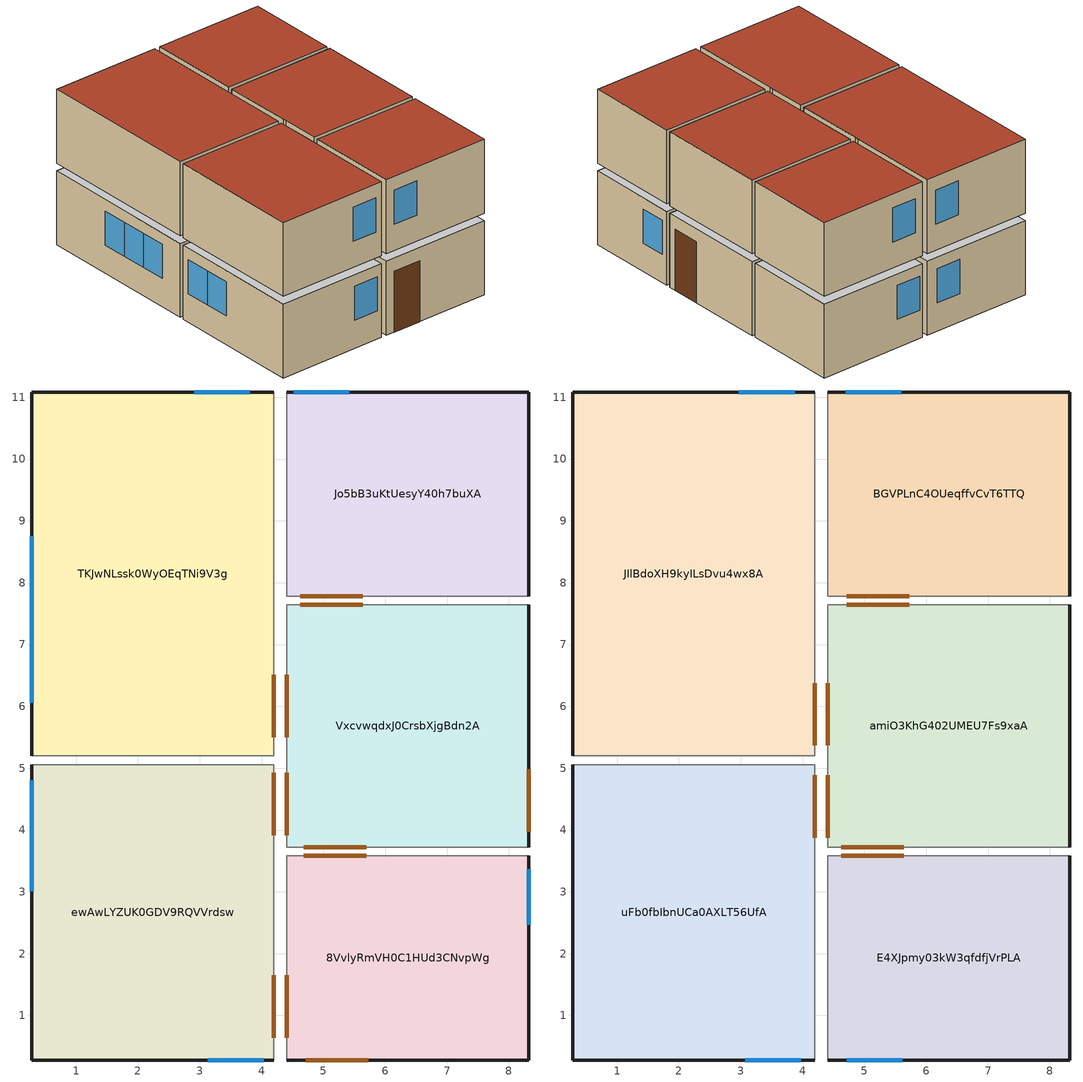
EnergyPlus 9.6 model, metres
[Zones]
8VvlyRmVH0C1HUd3CNvpWg
 floor ground (BPS-GroundFloor_5_0.03_0.005_0.04_0.02_0.16): 8.32,3.58 8.32,0.28 4.41,0.28 4.41,3.58 z0
 wall outside (BPS-OuterWall_1_0.4): 4.41,0.28 8.32,0.28 8.32,3.58 z0:2.6
 wall to VxcvwqdxJ0CrsbXjgBdn2A (BPS-InnerWall_3_0.01_0.1_0.01): 8.32,3.58 4.41,3.58 z0:2.6
 wall to ewAwLYZUK0GDV9RQVVrdsw (BPS-InnerWall_3_0.01_0.1_0.01): 4.41,3.58 4.41,0.28 z0:2.6
 window (Window_WM_glas_generic_0.14222857142857143): 8.32,2.47 8.32,3.37 z1:2.2
 door inside (BPS-InnerDoor_1_0.049): 5.69,3.58 4.68,3.58 / 4.41,1.65 4.41,0.64 z0:2.15
 door (BPS-OuterDoor_1_0.049): 4.72,0.28 5.73,0.28 z0:2.15
Jo5bB3uKtUesyY40h7buXA
 floor ground (BPS-GroundFloor_5_0.03_0.005_0.04_0.02_0.16): 8.32,11.09 8.32,7.79 4.41,7.79 4.41,11.09 z0
 wall outside (BPS-OuterWall_1_0.4): 8.32,7.79 8.32,11.09 4.41,11.09 z0:2.6
 wall to VxcvwqdxJ0CrsbXjgBdn2A (BPS-InnerWall_3_0.01_0.1_0.01): 4.41,7.79 8.32,7.79 z0:2.6
 wall to TKJwNLssk0WyOEqTNi9V3g (BPS-InnerWall_3_0.01_0.1_0.01): 4.41,11.09 4.41,7.79 z0:2.6
 window (Window_WM_glas_generic_0.14222857142857143): 5.42,11.09 4.52,11.09 z1:2.2
 door inside (BPS-InnerDoor_1_0.049): 4.62,7.79 5.63,7.79 z0:2.15
TKJwNLssk0WyOEqTNi9V3g
 floor ground (BPS-GroundFloor_5_0.03_0.005_0.04_0.02_0.16): 4.2,11.09 4.2,5.2 0.28,5.2 0.28,11.09 z0
 wall outside (BPS-OuterWall_1_0.4): 4.2,11.09 0.28,11.09 0.28,5.2 z0:2.6
 wall to VxcvwqdxJ0CrsbXjgBdn2A (BPS-InnerWall_3_0.01_0.1_0.01): 4.2,5.2 4.2,7.64 z0:2.6
 wall to ewAwLYZUK0GDV9RQVVrdsw (BPS-InnerWall_3_0.01_0.1_0.01): 0.28,5.2 4.2,5.2 z0:2.6
 wall adiabatic (BPS-InnerWall_3_0.01_0.1_0.01): 4.2,7.64 4.2,7.79 z0:2.6
 window (Window_WM_glas_generic_0.14222857142857143): 0.28,8.76 0.28,7.86 / 0.28,7.86 0.28,6.96 / 0.28,6.96 0.28,6.05 / 3.81,11.09 2.91,11.09 z1:2.2
 door inside (BPS-InnerDoor_1_0.049): 4.2,5.5 4.2,6.51 z0:2.15
VxcvwqdxJ0CrsbXjgBdn2A
 floor ground (BPS-GroundFloor_5_0.03_0.005_0.04_0.02_0.16): 8.32,7.64 8.32,3.73 4.41,3.73 4.41,7.64 z0
 wall outside (BPS-OuterWall_1_0.4): 8.32,3.73 8.32,7.64 z0:2.6
 wall to ewAwLYZUK0GDV9RQVVrdsw (BPS-InnerWall_3_0.01_0.1_0.01): 4.41,5.05 4.41,3.73 z0:2.6
 wall adiabatic (BPS-InnerWall_3_0.01_0.1_0.01): 4.41,5.2 4.41,5.05 z0:2.6
 door inside (BPS-InnerDoor_1_0.049): 5.63,7.64 4.62,7.64 / 4.41,4.92 4.41,3.91 / 4.41,6.51 4.41,5.5 / 4.68,3.73 5.69,3.73 z0:2.15
 door (BPS-InnerDoor_1_0.049): 8.32,3.97 8.32,4.98 z0:2.15
ewAwLYZUK0GDV9RQVVrdsw
 floor ground (BPS-GroundFloor_5_0.03_0.005_0.04_0.02_0.16): 4.2,5.05 4.2,0.28 0.28,0.28 0.28,5.05 z0
 wall outside (BPS-OuterWall_1_0.4): 0.28,5.05 0.28,0.28 4.2,0.28 z0:2.6
 wall adiabatic (BPS-InnerWall_3_0.01_0.1_0.01): 4.2,3.58 4.2,3.73 z0:2.6
 window (Window_WM_glas_generic_0.14222857142857143): 0.28,4.81 0.28,3.91 / 0.28,3.91 0.28,3.01 / 3.13,0.28 4.03,0.28 z1:2.2
 door inside (BPS-InnerDoor_1_0.049): 4.2,0.64 4.2,1.65 / 4.2,3.91 4.2,4.92 z0:2.15
BGVPLnC4OUeqffvCvT6TTQ
 floor to Jo5bB3uKtUesyY40h7buXA (BPS-InnerFloor_2_0.3_0.05): 8.32,11.09 8.32,7.79 4.41,7.79 4.41,11.09 z2.88
 wall outside (BPS-OuterWall_1_0.4): 8.32,7.79 8.32,11.09 4.41,11.09 z2.88:5.47
 wall to amiO3KhG402UMEU7Fs9xaA (BPS-InnerWall_3_0.01_0.1_0.01): 4.41,7.79 8.32,7.79 z2.88:5.47
 wall to JIlBdoXH9kyILsDvu4wx8A (BPS-InnerWall_3_0.01_0.1_0.01): 4.41,11.09 4.41,7.79 z2.88:5.47
 window (Window_WM_glas_generic_0.14222857142857143): 5.6,11.09 4.7,11.09 z3.79:5
 door inside (BPS-InnerDoor_1_0.049): 4.71,7.79 5.72,7.79 z2.88:5.02
 roof outside (BPS-Roof_3_0.26_0.06_0.01): 8.32,7.79 8.32,11.09 4.41,11.09 4.41,7.79 z5.47
E4XJpmy03kW3qfdfjVrPLA
 floor to 8VvlyRmVH0C1HUd3CNvpWg (BPS-InnerFloor_2_0.3_0.05): 8.32,3.58 8.32,0.28 4.41,0.28 4.41,3.58 z2.88
 wall outside (BPS-OuterWall_1_0.4): 4.41,0.28 8.32,0.28 8.32,3.58 z2.88:5.47
 wall to uFb0fbIbnUCa0AXLT56UfA (BPS-InnerWall_3_0.01_0.1_0.01): 4.41,3.58 4.41,0.28 z2.88:5.47
 wall to amiO3KhG402UMEU7Fs9xaA (BPS-InnerWall_3_0.01_0.1_0.01): 8.32,3.58 4.41,3.58 z2.88:5.47
 window (Window_WM_glas_generic_0.14222857142857143): 4.71,0.28 5.61,0.28 z3.79:5
 door inside (BPS-InnerDoor_1_0.049): 5.64,3.58 4.63,3.58 z2.88:5.02
 roof outside (BPS-Roof_3_0.26_0.06_0.01): 8.32,0.28 8.32,3.58 4.41,3.58 4.41,0.28 z5.47
JIlBdoXH9kyILsDvu4wx8A
 floor to TKJwNLssk0WyOEqTNi9V3g (BPS-InnerFloor_2_0.3_0.05): 4.2,11.09 4.2,5.2 0.28,5.2 0.28,11.09 z2.88
 wall outside (BPS-OuterWall_1_0.4): 4.2,11.09 0.28,11.09 0.28,5.2 z2.88:5.47
 wall to uFb0fbIbnUCa0AXLT56UfA (BPS-InnerWall_3_0.01_0.1_0.01): 0.28,5.2 4.2,5.2 z2.88:5.47
 wall to amiO3KhG402UMEU7Fs9xaA (BPS-InnerWall_3_0.01_0.1_0.01): 4.2,5.2 4.2,7.64 z2.88:5.47
 wall adiabatic (BPS-InnerWall_3_0.01_0.1_0.01): 4.2,7.64 4.2,7.79 z2.88:5.47
 window (Window_WM_glas_generic_0.14222857142857143): 3.87,11.09 2.97,11.09 z3.79:5
 door inside (BPS-InnerDoor_1_0.049): 4.2,5.37 4.2,6.38 z2.88:5.02
 roof outside (BPS-Roof_3_0.26_0.06_0.01): 4.2,5.2 4.2,11.09 0.28,11.09 0.28,5.2 z5.47
amiO3KhG402UMEU7Fs9xaA
 floor to VxcvwqdxJ0CrsbXjgBdn2A (BPS-InnerFloor_2_0.3_0.05): 8.32,7.64 8.32,3.73 4.41,3.73 4.41,7.64 z2.88
 wall outside (BPS-OuterWall_1_0.4): 8.32,3.73 8.32,7.64 z2.88:5.47
 wall to uFb0fbIbnUCa0AXLT56UfA (BPS-InnerWall_3_0.01_0.1_0.01): 4.41,5.05 4.41,3.73 z2.88:5.47
 wall adiabatic (BPS-InnerWall_3_0.01_0.1_0.01): 4.41,5.2 4.41,5.05 z2.88:5.47
 door inside (BPS-InnerDoor_1_0.049): 5.72,7.64 4.71,7.64 / 4.63,3.73 5.64,3.73 / 4.41,4.89 4.41,3.88 / 4.41,6.38 4.41,5.37 z2.88:5.02
 roof outside (BPS-Roof_3_0.26_0.06_0.01): 8.32,3.73 8.32,7.64 4.41,7.64 4.41,3.73 z5.47
uFb0fbIbnUCa0AXLT56UfA
 floor to ewAwLYZUK0GDV9RQVVrdsw (BPS-InnerFloor_2_0.3_0.05): 4.2,5.05 4.2,0.28 0.28,0.28 0.28,5.05 z2.88
 wall outside (BPS-OuterWall_1_0.4): 0.28,5.05 0.28,0.28 4.2,0.28 z2.88:5.47
 wall adiabatic (BPS-InnerWall_3_0.01_0.1_0.01): 4.2,3.58 4.2,3.73 z2.88:5.47
 window (Window_WM_glas_generic_0.14222857142857143): 3.07,0.28 3.97,0.28 z3.79:5
 door inside (BPS-InnerDoor_1_0.049): 4.2,3.88 4.2,4.89 z2.88:5.02
 roof outside (BPS-Roof_3_0.26_0.06_0.01): 4.2,0.28 4.2,5.05 0.28,5.05 0.28,0.28 z5.47
[Building]
None: North Axis {deg}=0; Terrain=Suburbs; Loads Convergence Tolerance Value {W}=0.04; Temperature Convergence Tolerance Value {deltaC}=0.4; Solar Distribution=FullExterior; Maximum Number of Warmup Days=25; Minimum Number of Warmup Days=6
[Site:Location]
Potsdam: Latitude {deg}=52.40306; Longitude {deg}=13.06578; Time Zone {hr}=0; Elevation {m}=34
[SizingPeriod:DesignDay] Day of Month=21; Humidity Condition Type=Wetbulb; Barometric Pressure {Pa}=83411; Rain Indicator=No; Snow Indicator=No; Daylight Saving Time Indicator=No; Solar Model Indicator=ASHRAEClearSky
Name | Month | Day Type | Maximum Dry-Bulb Temperature {C} | Daily Dry-Bulb Temperature Range {deltaC} | Wetbulb or DewPoint at Maximum Dry-Bulb {C} | Wind Speed {m/s} | Wind Direction {deg} | Sky Clearness
DENVER_STAPLETON Ann Htg 99.6% Condns DB | 12 | WinterDesignDay | -20 | 0 | -20 | 2.3 | 180 | 0
DENVER_STAPLETON Ann Clg .4% Condns DB=>MWB | 7 | SummerDesignDay | 34.1 | 15.2 | 15.8 | 4 | 120 | 1
[Site:GroundTemperature:BuildingSurface]
18, 18, 18, 18, 18, 18, 18, 18, 18, 18, 18, 18
[Material] Roughness=MediumRough; Thermal Absorptance=0.9; Solar Absorptance=0.7; Visible Absorptance=0.7
Name | Thickness {m} | Conductivity {W/m-K} | Density {kg/m3} | Specific Heat {J/kg-K}
oak_old_0.03 | 0.03 | 0.18 | 740.46 | 1600
EPS_perimeter_insulation_top_layer_0.005 | 0.005 | 0.035 | 39.5 | 1450
cement_floating_screed_1_middle_0.04 | 0.04 | 1.4 | 1940 | 1000
EPS_perimeter_insulation_top_layer_0.02 | 0.02 | 0.035 | 39.5 | 1450
concrete_0.16 | 0.16 | 1.9375 | 2104.2 | 775.8458
concrete_CEM_II_BS325R_wz05_0.3 | 0.3 | 2.1 | 2420 | 1000
foam_glass_board_130_0.05 | 0.05 | 0.065 | 130 | 840
lightweight_concrete_Vermiculit_1100_0.4 | 0.4 | 0.488 | 1100 | 1050
lime_plaster_0.01 | 0.01 | 0.7 | 1600 | 850
concrete_wz05_0.1 | 0.1 | 1.6 | 2300 | 850
oak_longitudinal_0.049 | 0.049 | 0.3 | 685 | 1500
concrete_0.26 | 0.26 | 1.9375 | 2104.2 | 775.8458
EPS_perimeter_insulation_top_layer_0.06 | 0.06 | 0.035 | 39.5 | 1450
bituminized_felt_2_0.01 | 0.01 | 5 | 1200 | 1000
[WindowMaterial:SimpleGlazingSystem]
WM_glas_generic_0.14222857142857143: U-Factor {W/m2-K}=2.8; Solar Heat Gain Coefficient=0.75
[Construction]
BPS-GroundFloor_5_0.03_0.005_0.04_0.02_0.16: concrete_0.16, EPS_perimeter_insulation_top_layer_0.02, cement_floating_screed_1_middle_0.04, EPS_perimeter_insulation_top_layer_0.005, oak_old_0.03
BPS-InnerFloor_2_0.3_0.05: foam_glass_board_130_0.05, concrete_CEM_II_BS325R_wz05_0.3
BPS-OuterWall_1_0.4: lightweight_concrete_Vermiculit_1100_0.4
Window_WM_glas_generic_0.14222857142857143: WM_glas_generic_0.14222857142857143
BPS-InnerWall_3_0.01_0.1_0.01: lime_plaster_0.01, concrete_wz05_0.1, lime_plaster_0.01
BPS-InnerDoor_1_0.049; BPS-OuterDoor_1_0.049: oak_longitudinal_0.049
BPS-Roof_3_0.26_0.06_0.01: bituminized_felt_2_0.01, EPS_perimeter_insulation_top_layer_0.06, concrete_0.26
[Zone] Type=1; Multiplier=1; Ceiling Height {m}=autocalculate; Floor Area {m2}=autocalculate; Part of Total Floor Area=Yes
Name | Volume {m3}
8VvlyRmVH0C1HUd3CNvpWg; BGVPLnC4OUeqffvCvT6TTQ; E4XJpmy03kW3qfdfjVrPLA; Jo5bB3uKtUesyY40h7buXA | 33.6336
JIlBdoXH9kyILsDvu4wx8A; TKJwNLssk0WyOEqTNi9V3g | 59.98
VxcvwqdxJ0CrsbXjgBdn2A; amiO3KhG402UMEU7Fs9xaA | 39.9017
ewAwLYZUK0GDV9RQVVrdsw; uFb0fbIbnUCa0AXLT56UfA | 48.6668
[ZoneInfiltration:DesignFlowRate] Schedule=Continuous; Design Flow Rate Calculation Method=AirChanges/Hour; Air Changes per Hour {1/hr}=0.2; Constant Term Coefficient=1; Temperature Term Coefficient=0; Velocity Term Coefficient=0; Velocity Squared Term Coefficient=0
Name | Zone or ZoneList or Space or SpaceList
8VvlyRmVH0C1HUd3CNvpWg | 8VvlyRmVH0C1HUd3CNvpWg
BGVPLnC4OUeqffvCvT6TTQ | BGVPLnC4OUeqffvCvT6TTQ
E4XJpmy03kW3qfdfjVrPLA | E4XJpmy03kW3qfdfjVrPLA
JIlBdoXH9kyILsDvu4wx8A | JIlBdoXH9kyILsDvu4wx8A
Jo5bB3uKtUesyY40h7buXA | Jo5bB3uKtUesyY40h7buXA
TKJwNLssk0WyOEqTNi9V3g | TKJwNLssk0WyOEqTNi9V3g
VxcvwqdxJ0CrsbXjgBdn2A | VxcvwqdxJ0CrsbXjgBdn2A
amiO3KhG402UMEU7Fs9xaA | amiO3KhG402UMEU7Fs9xaA
ewAwLYZUK0GDV9RQVVrdsw | ewAwLYZUK0GDV9RQVVrdsw
uFb0fbIbnUCa0AXLT56UfA | uFb0fbIbnUCa0AXLT56UfA
[ZoneVentilation:DesignFlowRate] Schedule=Continuous; Design Flow Rate Calculation Method=AirChanges/Hour; Ventilation Type=Natural; Fan Pressure Rise {Pa}=0; Fan Total Efficiency=1; Constant Term Coefficient=1; Temperature Term Coefficient=0; Velocity Term Coefficient=0; Velocity Squared Term Coefficient=0; Minimum Indoor Temperature {C}=-100; Maximum Indoor Temperature {C}=100; Delta Temperature {deltaC}=-100; Maximum Wind Speed {m/s}=40
Name | Zone or ZoneList or Space or SpaceList | Air Changes per Hour {1/hr} | Minimum Outdoor Temperature {C} | Maximum Outdoor Temperature {C}
8VvlyRmVH0C1HUd3CNvpWg_winter | 8VvlyRmVH0C1HUd3CNvpWg | 0.2 | 0 | 10
8VvlyRmVH0C1HUd3CNvpWg_summer | 8VvlyRmVH0C1HUd3CNvpWg | 1 | 10 | 17
8VvlyRmVH0C1HUd3CNvpWg_overheating | 8VvlyRmVH0C1HUd3CNvpWg | 3 | 17 | 100
BGVPLnC4OUeqffvCvT6TTQ_winter | BGVPLnC4OUeqffvCvT6TTQ | 0.2 | 0 | 10
BGVPLnC4OUeqffvCvT6TTQ_summer | BGVPLnC4OUeqffvCvT6TTQ | 1 | 10 | 17
BGVPLnC4OUeqffvCvT6TTQ_overheating | BGVPLnC4OUeqffvCvT6TTQ | 3 | 17 | 100
E4XJpmy03kW3qfdfjVrPLA_winter | E4XJpmy03kW3qfdfjVrPLA | 0.2 | 0 | 10
E4XJpmy03kW3qfdfjVrPLA_summer | E4XJpmy03kW3qfdfjVrPLA | 1 | 10 | 17
E4XJpmy03kW3qfdfjVrPLA_overheating | E4XJpmy03kW3qfdfjVrPLA | 3 | 17 | 100
JIlBdoXH9kyILsDvu4wx8A_winter | JIlBdoXH9kyILsDvu4wx8A | 0.2 | 0 | 10
JIlBdoXH9kyILsDvu4wx8A_summer | JIlBdoXH9kyILsDvu4wx8A | 1 | 10 | 17
JIlBdoXH9kyILsDvu4wx8A_overheating | JIlBdoXH9kyILsDvu4wx8A | 3 | 17 | 100
Jo5bB3uKtUesyY40h7buXA_winter | Jo5bB3uKtUesyY40h7buXA | 0.2 | 0 | 10
Jo5bB3uKtUesyY40h7buXA_summer | Jo5bB3uKtUesyY40h7buXA | 1 | 10 | 17
Jo5bB3uKtUesyY40h7buXA_overheating | Jo5bB3uKtUesyY40h7buXA | 3 | 17 | 100
TKJwNLssk0WyOEqTNi9V3g_winter | TKJwNLssk0WyOEqTNi9V3g | 0.2 | 0 | 10
TKJwNLssk0WyOEqTNi9V3g_summer | TKJwNLssk0WyOEqTNi9V3g | 1 | 10 | 17
TKJwNLssk0WyOEqTNi9V3g_overheating | TKJwNLssk0WyOEqTNi9V3g | 3 | 17 | 100
VxcvwqdxJ0CrsbXjgBdn2A_winter | VxcvwqdxJ0CrsbXjgBdn2A | 0.2 | 0 | 10
VxcvwqdxJ0CrsbXjgBdn2A_summer | VxcvwqdxJ0CrsbXjgBdn2A | 1 | 10 | 17
VxcvwqdxJ0CrsbXjgBdn2A_overheating | VxcvwqdxJ0CrsbXjgBdn2A | 3 | 17 | 100
amiO3KhG402UMEU7Fs9xaA_winter | amiO3KhG402UMEU7Fs9xaA | 0.2 | 0 | 10
amiO3KhG402UMEU7Fs9xaA_summer | amiO3KhG402UMEU7Fs9xaA | 1 | 10 | 17
amiO3KhG402UMEU7Fs9xaA_overheating | amiO3KhG402UMEU7Fs9xaA | 3 | 17 | 100
ewAwLYZUK0GDV9RQVVrdsw_winter | ewAwLYZUK0GDV9RQVVrdsw | 0.2 | 0 | 10
ewAwLYZUK0GDV9RQVVrdsw_summer | ewAwLYZUK0GDV9RQVVrdsw | 1 | 10 | 17
ewAwLYZUK0GDV9RQVVrdsw_overheating | ewAwLYZUK0GDV9RQVVrdsw | 3 | 17 | 100
uFb0fbIbnUCa0AXLT56UfA_winter | uFb0fbIbnUCa0AXLT56UfA | 0.2 | 0 | 10
uFb0fbIbnUCa0AXLT56UfA_summer | uFb0fbIbnUCa0AXLT56UfA | 1 | 10 | 17
uFb0fbIbnUCa0AXLT56UfA_overheating | uFb0fbIbnUCa0AXLT56UfA | 3 | 17 | 100
[HVACTemplate:Thermostat]
STATS Living: Heating Setpoint Schedule=Schedule Heating Living; Cooling Setpoint Schedule=Schedule Cooling Living
[HVACTemplate:Zone:IdealLoadsAirSystem] Template Thermostat=STATS Living; Maximum Heating Supply Air Temperature {C}=50; Minimum Cooling Supply Air Temperature {C}=13; Maximum Heating Supply Air Humidity Ratio {kgWater/kgDryAir}=0.0156; Minimum Cooling Supply Air Humidity Ratio {kgWater/kgDryAir}=0.0077; Heating Limit=NoLimit; Cooling Limit=NoLimit; Heating Availability Schedule=On; Cooling Availability Schedule=Off; Dehumidification Control Type=ConstantSensibleHeatRatio; Cooling Sensible Heat Ratio=0.7; Dehumidification Setpoint {percent}=60; Humidification Control Type=None; Humidification Setpoint {percent}=30; Outdoor Air Method=None; Outdoor Air Flow Rate per Person {m3/s}=0.00944; Outdoor Air Flow Rate per Zone Floor Area {m3/s-m2}=0; Outdoor Air Flow Rate per Zone {m3/s}=0; Demand Controlled Ventilation Type=None; Outdoor Air Economizer Type=NoEconomizer; Heat Recovery Type=None; Sensible Heat Recovery Effectiveness=0.7; Latent Heat Recovery Effectiveness=0.65
8VvlyRmVH0C1HUd3CNvpWg; BGVPLnC4OUeqffvCvT6TTQ; E4XJpmy03kW3qfdfjVrPLA; JIlBdoXH9kyILsDvu4wx8A; Jo5bB3uKtUesyY40h7buXA; TKJwNLssk0WyOEqTNi9V3g; VxcvwqdxJ0CrsbXjgBdn2A; amiO3KhG402UMEU7Fs9xaA; ewAwLYZUK0GDV9RQVVrdsw; uFb0fbIbnUCa0AXLT56UfA
[Schedule:Day:Hourly]
Schedule Heating Living: 21, 21, 21, 21, 21, 21, 21, 21, 21, 21, 21, 21, 21, 21, 21, 21, 21, 21, 21, 21, 21, 21, 21, 21
Schedule Cooling Living: 25, 25, 25, 25, 25, 25, 25, 25, 25, 25, 25, 25, 25, 25, 25, 25, 25, 25, 25, 25, 25, 25, 25, 25
[Schedule:Week:Compact]
Schedule Heating Living: AllDays, Schedule Heating Living
Schedule Cooling Living: AllDays, Schedule Cooling Living
[Schedule:Year]
Schedule Heating Living: Schedule Heating Living, 1, 1, 12, 31
Schedule Cooling Living: Schedule Cooling Living, 1, 1, 12, 31
[Schedule:Compact]
Continuous; On: Through: 12/31, For: AllDays, Until: 24:00, 1
Off: Through: 12/31, For: AllDays, Until: 24:00, 0
